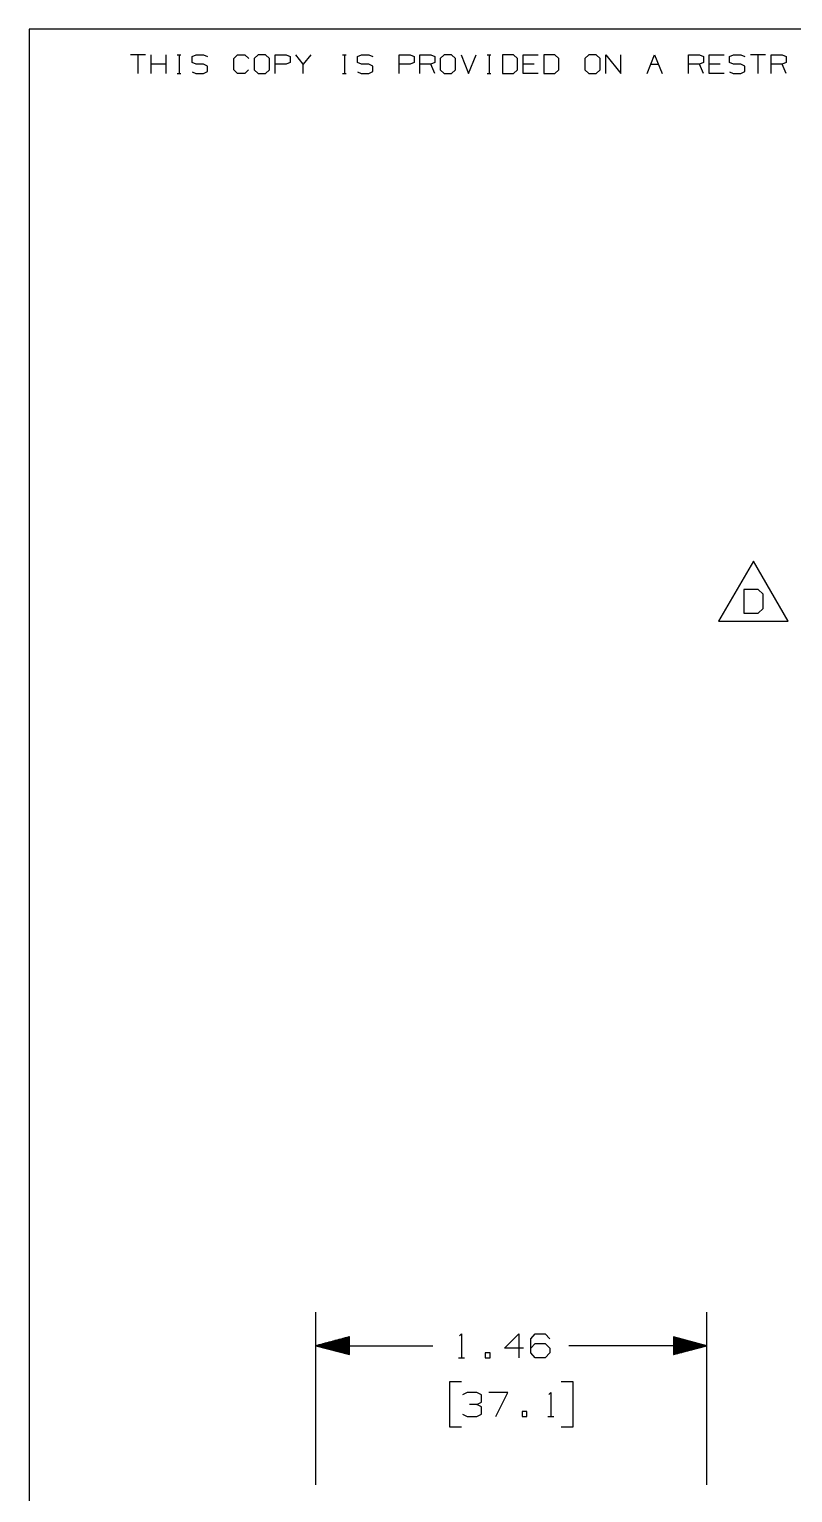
# Model space of a CAD drawing. Extents: x 0.6 to 16.4, y 0.4 to 10.6.
# Drawn here: x 0.63 to 3.49, y 5.17 to 10.64 of the extents above; entities that cross this region are included whole.
import ezdxf

# ---------------------------------------------------------------- set-up
doc = ezdxf.new("R2010")
doc.units = 0
doc.header["$MEASUREMENT"] = 0
doc.layers.add('1', color=7, linetype='Continuous')

msp = doc.modelspace()

# ---------------------------------------------------------------- linework, layer by layer
at = {"layer": '1', "color": 7, "linetype": 'Continuous'}
for p, q in [((16.369932, 10.641915), (0.633067, 10.641915)), ((0.633067, 10.641915), (0.633067, 0.440085)), ((1.066817, 10.546244), (1.010715, 10.546244)), ((1.038766, 10.546244), (1.038766, 10.476116)), ((1.087929, 10.476116), (1.087929, 10.546244)), ((1.144032, 10.511549), (1.087929, 10.511549)), ((1.144032, 10.476116), (1.144032, 10.546244)), ((1.185813, 10.546244), (1.199839, 10.546244)), ((1.193195, 10.546244), (1.193195, 10.476116)), ((1.24162, 10.5396), (1.256384, 10.546244)), ((1.24162, 10.518192), (1.24162, 10.5396)), ((1.256384, 10.511549), (1.24162, 10.518192)), ((1.256384, 10.546244), (1.284435, 10.546244)), ((1.284435, 10.511549), (1.256384, 10.511549)), ((1.284435, 10.546244), (1.29846, 10.5396)), ((1.29846, 10.504168), (1.284435, 10.511549)), ((1.29846, 10.483498), (1.29846, 10.504168)), ((1.396787, 10.532218), (1.410813, 10.546244)), ((1.396787, 10.490142), (1.396787, 10.532218)), ((1.410813, 10.546244), (1.438864, 10.546244)), ((1.438864, 10.546244), (1.452889, 10.532218)), ((1.488027, 10.546244), (1.473263, 10.532218)), ((1.473263, 10.532218), (1.473263, 10.490142)), ((1.516078, 10.546244), (1.488027, 10.546244)), ((1.530104, 10.532218), (1.516078, 10.546244)), ((1.530104, 10.490142), (1.530104, 10.532218)), ((1.551216, 10.476116), (1.551216, 10.546244)), ((1.551216, 10.546244), (1.593293, 10.546244)), ((1.592554, 10.511549), (1.551216, 10.511549)), ((1.607318, 10.518192), (1.592554, 10.511549)), ((1.593293, 10.546244), (1.607318, 10.5396)), ((1.607318, 10.5396), (1.607318, 10.518192)), ((1.656481, 10.511549), (1.62843, 10.546244)), ((1.684533, 10.546244), (1.656481, 10.511549)), ((1.656481, 10.476116), (1.656481, 10.511549)), ((1.803528, 10.546244), (1.817554, 10.546244)), ((1.81091, 10.546244), (1.81091, 10.476116)), ((1.859335, 10.5396), (1.874099, 10.546244)), ((1.859335, 10.518192), (1.859335, 10.5396)), ((1.874099, 10.511549), (1.859335, 10.518192)), ((1.874099, 10.546244), (1.90215, 10.546244)), ((1.90215, 10.511549), (1.874099, 10.511549)), ((1.90215, 10.546244), (1.916176, 10.5396)), ((1.916176, 10.504168), (1.90215, 10.511549)), ((1.916176, 10.483498), (1.916176, 10.504168)), ((2.014502, 10.476116), (2.014502, 10.546244)), ((2.014502, 10.546244), (2.056579, 10.546244)), ((2.055841, 10.511549), (2.014502, 10.511549)), ((2.070605, 10.518192), (2.055841, 10.511549)), ((2.056579, 10.546244), (2.070605, 10.5396)), ((2.070605, 10.5396), (2.070605, 10.518192)), ((2.091717, 10.476116), (2.091717, 10.546244)), ((2.091717, 10.546244), (2.133793, 10.546244)), ((2.133793, 10.511549), (2.091717, 10.511549)), ((2.133793, 10.546244), (2.147819, 10.5396)), ((2.147819, 10.518192), (2.133793, 10.511549)), ((2.147819, 10.476116), (2.133793, 10.511549)), ((2.147819, 10.5396), (2.147819, 10.518192)), ((2.182957, 10.546244), (2.168193, 10.532218)), ((2.168193, 10.532218), (2.168193, 10.490142)), ((2.211008, 10.546244), (2.182957, 10.546244)), ((2.225034, 10.532218), (2.211008, 10.546244)), ((2.225034, 10.490142), (2.225034, 10.532218)), ((2.246145, 10.546244), (2.274197, 10.476116)), ((2.274197, 10.476116), (2.302248, 10.546244)), ((2.344029, 10.546244), (2.358055, 10.546244)), ((2.351411, 10.546244), (2.351411, 10.476116)), ((2.441913, 10.546244), (2.400574, 10.546244)), ((2.400574, 10.546244), (2.400574, 10.476116)), ((2.456677, 10.532218), (2.441913, 10.546244)), ((2.456677, 10.490142), (2.456677, 10.532218)), ((2.477789, 10.476116), (2.477789, 10.546244)), ((2.477789, 10.546244), (2.533891, 10.546244)), ((2.519866, 10.511549), (2.477789, 10.511549)), ((2.596342, 10.546244), (2.555003, 10.546244)), ((2.555003, 10.546244), (2.555003, 10.476116)), ((2.611105, 10.532218), (2.596342, 10.546244)), ((2.611105, 10.490142), (2.611105, 10.532218)), ((2.723458, 10.546244), (2.708694, 10.532218)), ((2.708694, 10.532218), (2.708694, 10.490142)), ((2.751509, 10.546244), (2.723458, 10.546244)), ((2.765534, 10.532218), (2.751509, 10.546244)), ((2.765534, 10.490142), (2.765534, 10.532218)), ((2.786646, 10.476116), (2.786646, 10.546244)), ((2.786646, 10.546244), (2.842749, 10.476116)), ((2.842749, 10.476116), (2.842749, 10.546244)), ((2.941075, 10.476116), (2.969126, 10.546244)), ((2.955101, 10.511549), (2.983152, 10.511549)), ((2.969126, 10.546244), (2.997178, 10.476116)), ((3.095504, 10.476116), (3.095504, 10.546244)), ((3.095504, 10.546244), (3.137581, 10.546244)), ((3.137581, 10.511549), (3.095504, 10.511549)), ((3.137581, 10.546244), (3.151606, 10.5396)), ((3.151606, 10.518192), (3.137581, 10.511549)), ((3.151606, 10.476116), (3.137581, 10.511549)), ((3.151606, 10.5396), (3.151606, 10.518192)), ((3.172719, 10.476116), (3.172719, 10.546244)), ((3.172719, 10.546244), (3.228821, 10.546244)), ((3.214795, 10.511549), (3.172719, 10.511549)), ((3.249195, 10.5396), (3.263958, 10.546244)), ((3.249195, 10.518192), (3.249195, 10.5396)), ((3.263958, 10.511549), (3.249195, 10.518192)), ((3.263958, 10.546244), (3.29201, 10.546244)), ((3.29201, 10.511549), (3.263958, 10.511549)), ((3.29201, 10.546244), (3.306035, 10.5396)), ((3.306035, 10.504168), (3.29201, 10.511549)), ((3.306035, 10.483498), (3.306035, 10.504168)), ((3.38325, 10.546244), (3.327147, 10.546244)), ((3.355198, 10.546244), (3.355198, 10.476116)), ((3.404362, 10.476116), (3.404362, 10.546244)), ((3.404362, 10.546244), (3.446439, 10.546244)), ((3.446439, 10.511549), (3.404362, 10.511549)), ((3.446439, 10.546244), (3.460464, 10.5396)), ((3.460464, 10.518192), (3.446439, 10.511549)), ((3.460464, 10.476116), (3.446439, 10.511549)), ((3.460464, 10.5396), (3.460464, 10.518192)), ((1.185813, 10.476116), (1.199839, 10.476116)), ((1.24162, 10.482759), (1.255646, 10.476116)), ((1.255646, 10.476116), (1.284435, 10.476116)), ((1.284435, 10.476116), (1.29846, 10.483498)), ((1.410813, 10.476116), (1.396787, 10.490142)), ((1.438125, 10.476116), (1.410813, 10.476116)), ((1.452151, 10.490142), (1.438125, 10.476116)), ((1.473263, 10.490142), (1.488027, 10.476116)), ((1.488027, 10.476116), (1.516078, 10.476116)), ((1.516078, 10.476116), (1.530104, 10.490142)), ((1.803528, 10.476116), (1.817554, 10.476116)), ((1.859335, 10.482759), (1.873361, 10.476116)), ((1.873361, 10.476116), (1.90215, 10.476116)), ((1.90215, 10.476116), (1.916176, 10.483498)), ((2.168193, 10.490142), (2.182957, 10.476116)), ((2.182957, 10.476116), (2.211008, 10.476116)), ((2.211008, 10.476116), (2.225034, 10.490142)), ((2.344029, 10.476116), (2.358055, 10.476116)), ((2.400574, 10.476116), (2.441913, 10.476116)), ((2.441913, 10.476116), (2.456677, 10.490142)), ((2.533891, 10.476116), (2.477789, 10.476116)), ((2.555003, 10.476116), (2.596342, 10.476116)), ((2.596342, 10.476116), (2.611105, 10.490142)), ((2.708694, 10.490142), (2.723458, 10.476116)), ((2.723458, 10.476116), (2.751509, 10.476116)), ((2.751509, 10.476116), (2.765534, 10.490142)), ((3.228821, 10.476116), (3.172719, 10.476116)), ((3.249195, 10.482759), (3.26322, 10.476116)), ((3.26322, 10.476116), (3.29201, 10.476116)), ((3.29201, 10.476116), (3.306035, 10.483498)), ((3.338412, 8.654201), (3.208508, 8.4292)), ((3.468315, 8.4292), (3.338412, 8.654201)), ((3.355755, 8.548263), (3.303255, 8.548263)), ((3.303255, 8.548263), (3.303255, 8.459201)), ((3.374505, 8.530451), (3.355755, 8.548263)), ((3.374505, 8.477013), (3.374505, 8.530451)), ((3.208508, 8.4292), (3.468315, 8.4292)), ((3.303255, 8.459201), (3.355755, 8.459201)), ((3.355755, 8.459201), (3.374505, 8.477013)), ((1.703849, 5.201128), (1.703849, 5.846432)), ((3.164479, 5.201128), (3.164479, 5.846432)), ((1.828849, 5.754926), (1.703849, 5.721432)), ((1.828849, 5.744432), (1.789687, 5.744432)), ((1.828849, 5.746432), (1.797151, 5.746432)), ((1.828849, 5.748432), (1.804615, 5.748432)), ((1.828849, 5.750432), (1.812079, 5.750432)), ((1.828849, 5.752432), (1.819543, 5.752432)), ((1.828849, 5.754432), (1.827007, 5.754432)), ((1.828849, 5.754432), (1.827007, 5.754432)), ((1.828849, 5.687938), (1.828849, 5.754926)), ((2.240664, 5.757995), (2.248164, 5.765494)), ((2.248164, 5.765494), (2.248164, 5.676432)), ((2.408664, 5.712057), (2.462102, 5.765494)), ((2.462102, 5.765494), (2.462102, 5.676432)), ((2.506727, 5.747682), (2.523602, 5.765494)), ((2.506727, 5.694244), (2.506727, 5.747682)), ((2.523602, 5.765494), (2.560164, 5.765494)), ((2.560164, 5.765494), (2.577977, 5.747682)), ((3.164479, 5.721432), (3.039479, 5.754926)), ((3.039479, 5.754926), (3.039479, 5.687938)), ((3.039479, 5.754432), (3.041322, 5.754432)), ((3.039479, 5.754432), (3.041322, 5.754432)), ((3.039479, 5.752432), (3.048786, 5.752432)), ((3.039479, 5.750432), (3.05625, 5.750432)), ((3.039479, 5.748432), (3.063714, 5.748432)), ((3.039479, 5.746432), (3.071178, 5.746432)), ((3.039479, 5.744432), (3.078642, 5.744432)), ((1.703849, 5.721432), (2.140664, 5.721432)), ((1.703849, 5.721432), (1.828849, 5.687938)), ((1.828849, 5.722432), (1.707582, 5.722432)), ((1.828849, 5.720432), (1.707582, 5.720432)), ((1.828849, 5.724432), (1.715046, 5.724432)), ((1.828849, 5.718432), (1.715046, 5.718432)), ((1.828849, 5.726432), (1.72251, 5.726432)), ((1.828849, 5.716432), (1.72251, 5.716432)), ((1.828849, 5.728432), (1.729974, 5.728432)), ((1.828849, 5.714432), (1.729974, 5.714432)), ((1.828849, 5.730432), (1.737438, 5.730432)), ((1.828849, 5.712432), (1.737438, 5.712432)), ((1.828849, 5.732432), (1.744902, 5.732432)), ((1.828849, 5.710432), (1.744902, 5.710432)), ((1.828849, 5.734432), (1.752366, 5.734432)), ((1.828849, 5.708432), (1.752366, 5.708432)), ((1.828849, 5.736432), (1.75983, 5.736432)), ((1.828849, 5.706432), (1.75983, 5.706432)), ((1.828849, 5.738432), (1.767294, 5.738432)), ((1.828849, 5.704432), (1.767294, 5.704432)), ((1.828849, 5.740432), (1.774758, 5.740432)), ((1.828849, 5.702432), (1.774758, 5.702432)), ((1.828849, 5.742432), (1.782223, 5.742432)), ((1.828849, 5.700432), (1.782223, 5.700432)), ((1.828849, 5.698432), (1.789687, 5.698432)), ((1.828849, 5.696432), (1.797151, 5.696432)), ((1.828849, 5.694432), (1.804615, 5.694432)), ((1.828849, 5.692432), (1.812079, 5.692432)), ((1.828849, 5.690432), (1.819543, 5.690432)), ((2.354664, 5.694244), (2.336852, 5.694244)), ((2.336852, 5.694244), (2.336852, 5.676432)), ((2.354664, 5.676432), (2.354664, 5.694244)), ((2.479914, 5.712057), (2.408664, 5.712057)), ((2.506727, 5.712057), (2.523602, 5.729869)), ((2.523602, 5.676432), (2.506727, 5.694244)), ((2.523602, 5.729869), (2.560164, 5.729869)), ((2.560164, 5.729869), (2.577977, 5.712057)), ((2.577977, 5.694244), (2.560164, 5.676432)), ((2.577977, 5.712057), (2.577977, 5.694244)), ((3.164479, 5.721432), (2.648914, 5.721432)), ((3.039479, 5.742432), (3.086106, 5.742432)), ((3.039479, 5.740432), (3.09357, 5.740432)), ((3.039479, 5.738432), (3.101034, 5.738432)), ((3.039479, 5.736432), (3.108499, 5.736432)), ((3.039479, 5.734432), (3.115963, 5.734432)), ((3.039479, 5.732432), (3.123427, 5.732432)), ((3.039479, 5.730432), (3.130891, 5.730432)), ((3.039479, 5.728432), (3.138355, 5.728432)), ((3.039479, 5.726432), (3.145819, 5.726432)), ((3.039479, 5.724432), (3.153283, 5.724432)), ((3.039479, 5.722432), (3.160747, 5.722432)), ((3.039479, 5.687938), (3.164479, 5.721432)), ((3.039479, 5.720432), (3.160747, 5.720432)), ((3.039479, 5.718432), (3.153283, 5.718432)), ((3.039479, 5.716432), (3.145819, 5.716432)), ((3.039479, 5.714432), (3.138355, 5.714432)), ((3.039479, 5.712432), (3.130891, 5.712432)), ((3.039479, 5.710432), (3.123427, 5.710432)), ((3.039479, 5.708432), (3.115963, 5.708432)), ((3.039479, 5.706432), (3.108499, 5.706432)), ((3.039479, 5.704432), (3.101034, 5.704432)), ((3.039479, 5.702432), (3.09357, 5.702432)), ((3.039479, 5.700432), (3.086106, 5.700432)), ((3.039479, 5.698432), (3.078642, 5.698432)), ((3.039479, 5.696432), (3.071178, 5.696432)), ((3.039479, 5.694432), (3.063714, 5.694432)), ((3.039479, 5.692432), (3.05625, 5.692432)), ((3.039479, 5.690432), (3.048786, 5.690432)), ((1.828849, 5.688432), (1.827007, 5.688432)), ((1.828849, 5.688432), (1.827007, 5.688432)), ((2.236914, 5.676432), (2.259414, 5.676432)), ((2.336852, 5.676432), (2.354664, 5.676432)), ((2.560164, 5.676432), (2.523602, 5.676432)), ((3.039479, 5.688432), (3.041322, 5.688432)), ((3.039479, 5.688432), (3.041322, 5.688432)), ((2.248164, 5.586432), (2.203164, 5.586432)), ((2.203164, 5.586432), (2.203164, 5.417682)), ((2.665164, 5.586432), (2.620164, 5.586432)), ((2.665164, 5.417682), (2.665164, 5.586432)), ((2.268789, 5.54612), (2.250977, 5.537682)), ((2.305352, 5.54612), (2.268789, 5.54612)), ((2.323164, 5.537682), (2.305352, 5.54612)), ((2.323164, 5.510495), (2.323164, 5.537682)), ((2.421227, 5.54612), (2.349977, 5.54612)), ((2.376227, 5.457057), (2.421227, 5.54612)), ((2.574227, 5.53862), (2.581727, 5.54612)), ((2.581727, 5.54612), (2.581727, 5.457057)), ((2.305352, 5.502057), (2.278164, 5.502057)), ((2.305352, 5.502057), (2.323164, 5.510495)), ((2.323164, 5.492682), (2.305352, 5.502057)), ((2.323164, 5.465495), (2.323164, 5.492682)), ((2.492102, 5.47487), (2.474289, 5.47487)), ((2.474289, 5.47487), (2.474289, 5.457057)), ((2.492102, 5.457057), (2.492102, 5.47487)), ((2.203164, 5.417682), (2.248164, 5.417682)), ((2.251915, 5.465495), (2.268789, 5.457057)), ((2.268789, 5.457057), (2.305352, 5.457057)), ((2.305352, 5.457057), (2.323164, 5.465495)), ((2.474289, 5.457057), (2.492102, 5.457057)), ((2.570477, 5.457057), (2.592977, 5.457057)), ((2.620164, 5.417682), (2.665164, 5.417682))]:
    msp.add_line(p, q, dxfattribs=at)

doc.saveas('drawing.dxf')
